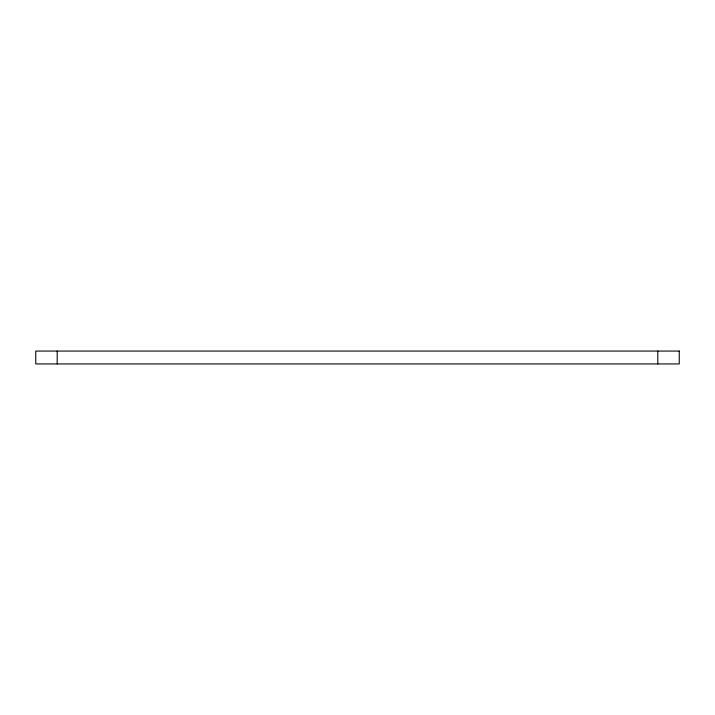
<?xml version="1.0" encoding="UTF-8"?>
<svg xmlns="http://www.w3.org/2000/svg" width="715" height="715" viewBox="0 0 715 715"><rect width="100%" height="100%" fill="white"/><g stroke="black" fill="none" stroke-linecap="round" stroke-linejoin="round"><path stroke-width="1.07" d="M657.8 351.065L657.8 363.935M57.2 351.065L57.2 363.935M679.25 351.065L35.75 351.065L35.75 363.935L679.25 363.935L679.25 351.065"/></g></svg>
